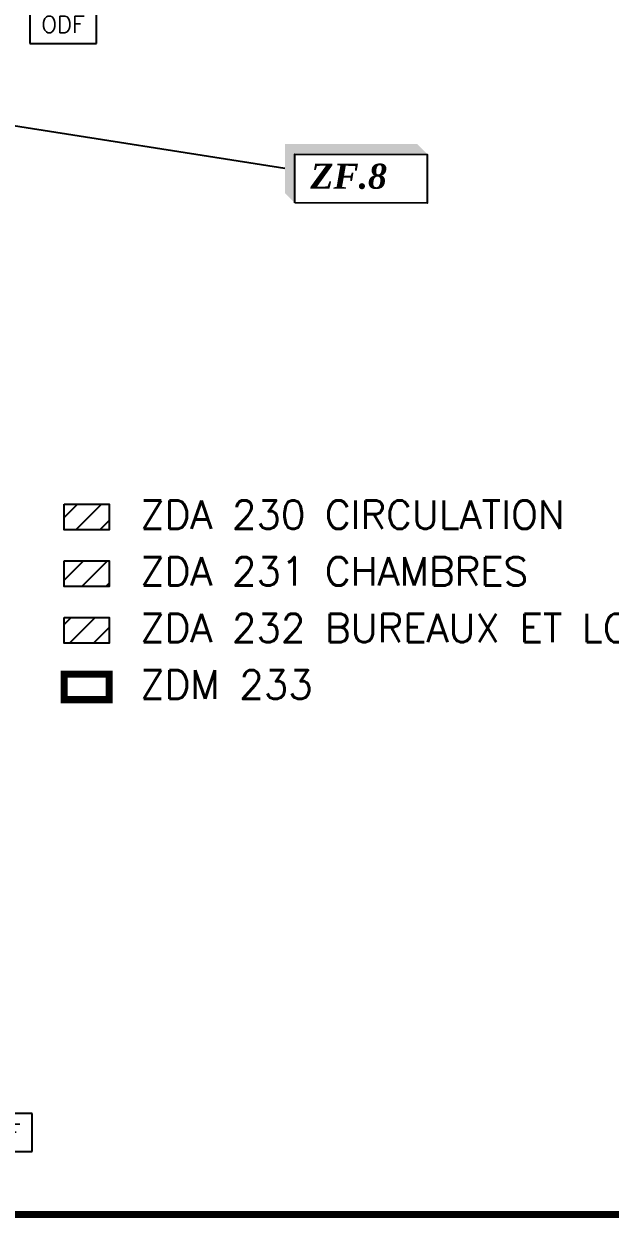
# Model space of a CAD drawing. Header units: millimetres. Extents: x 106.5 to 184.7, y 0.5 to 81.7.
# Drawn here: x 137.22 to 149.53, y 28.16 to 53.26 of the extents above; entities that cross this region are included whole.
import ezdxf
from ezdxf.enums import TextEntityAlignment as Align

# ---------------------------------------------------------------- set-up
doc = ezdxf.new("R2010")
doc.units = ezdxf.units.MM
doc.linetypes.add('CONTINU', pattern=[0])
for name, color, linetype in [('ATEIS ZONES MES', 7, 'Continuous'), ('DESENFUMAGE', 8, 'Continuous'), ('JCC-ZONING ZDA-ZDM', 5, 'Continuous')]:
    doc.layers.add(name, color=color, linetype=linetype)
doc.styles.get("Standard").update_dxf_attribs({"font": 'romans.shx'})

# ---------------------------------------------------------------- blocks, each defined once
blk = doc.blocks.new('ODF')
for p, q in [((0.7, 0.4), (-0.7, 0.4)), ((-0.7, 0.4), (-0.7, -0.4)), ((0.7, -0.4), (0.7, 0.4)), ((-0.7, -0.4), (0.7, -0.4))]:
    blk.add_line(p, q)
blk.add_text('ODF', height=0.35).set_placement((0, 0), align=Align.MIDDLE_CENTER)

msp = doc.modelspace()

# ---------------------------------------------------------------- hatches: boundary and pattern name
at = {"layer": 'JCC-ZONING ZDA-ZDM'}
h = msp.add_hatch(dxfattribs=at)
h.set_pattern_fill('ANSI31', color=56, scale=0.1125, style=0)
h.set_pattern_definition([(45, (99.8901, -16.50298), (-0.2525697, 0.2525697), [])])
h.paths.add_polyline_path([(138.063, 43.164), (139.009, 43.164), (139.009, 42.627), (138.063, 42.627)])
h = msp.add_hatch(dxfattribs=at)
h.set_pattern_fill('ANSI31', color=4, scale=0.1125, style=0)
h.set_pattern_definition([(45, (99.8901, -18.82833), (-0.2525697, 0.2525697), [])])
h.paths.add_polyline_path([(138.063, 41.974), (139.009, 41.974), (139.009, 41.437), (138.063, 41.437)])
h = msp.add_hatch(dxfattribs=at)
h.set_pattern_fill('ANSI31', color=31, scale=0.1125, style=0)
h.set_pattern_definition([(45, (88.9426, -61.01668), (-0.2525697, 0.2525697), [])])
h.paths.add_polyline_path([(138.063, 40.784), (139.009, 40.784), (139.009, 40.247), (138.063, 40.247)])

# ---------------------------------------------------------------- linework, layer by layer
at = {"layer": 'ATEIS ZONES MES', "color": 5}
msp.add_line((142.7, 50.222), (131.291, 52.017), dxfattribs=at)
at = {"layer": 'ATEIS ZONES MES', "color": 5, "linetype": 'CONTINU'}
msp.add_lwpolyline([(142.91, 49.498), (142.911, 50.521), (145.69, 50.52), (145.69, 49.496)], close=True, dxfattribs=at)
for points in [[(142.701, 50.737), (142.7, 49.708), (142.911, 50.527)], [(145.48, 50.735), (142.701, 50.737), (142.911, 50.527)], [(142.911, 50.527), (145.69, 50.525), (145.48, 50.735)], [(142.7, 49.708), (142.91, 49.498), (142.911, 50.527)]]:
    msp.add_solid(points, dxfattribs=at)
at = {"layer": 'JCC-ZONING ZDA-ZDM', "color": 56}
msp.add_lwpolyline([(138.063, 43.164), (139.009, 43.164), (139.009, 42.627), (138.063, 42.627)], close=True, dxfattribs=at)
at = {"layer": 'JCC-ZONING ZDA-ZDM', "color": 4}
msp.add_lwpolyline([(138.063, 41.974), (139.009, 41.974), (139.009, 41.437), (138.063, 41.437)], close=True, dxfattribs=at)
at = {"layer": 'JCC-ZONING ZDA-ZDM', "color": 31}
msp.add_lwpolyline([(138.063, 40.784), (139.009, 40.784), (139.009, 40.247), (138.063, 40.247)], close=True, dxfattribs=at)
at = {"layer": 'JCC-ZONING ZDA-ZDM', "const_width": 0.15}
msp.add_lwpolyline([(138.063, 39.594), (139.009, 39.594), (139.009, 39.056), (138.063, 39.056)], close=True, dxfattribs=at)
at = {"layer": 'JCC-ZONING ZDA-ZDM', "color": 1, "const_width": 0.15}
msp.add_lwpolyline([(154.936, 28.234), (137.287, 28.234), (136.986, 28.234)], dxfattribs=at)

# ---------------------------------------------------------------- block references
at = {"layer": 'DESENFUMAGE'}
for p in [(138.041, 53.252), (136.687, 29.958)]:
    msp.add_blockref('ODF', p, dxfattribs=at)

# ---------------------------------------------------------------- texts
at = {"layer": 'ATEIS ZONES MES', "insert": (143.236, 50.322), "char_height": 0.525, "width": 10.93839, "attachment_point": 1, "rotation": 359.9802}
msp.add_mtext('{\\fTimes New Roman|b1|i1|c0|p18;ZF.8}', dxfattribs=at)
at = {"layer": 'JCC-ZONING ZDA-ZDM', "color": 56, "insert": (139.66, 43.245), "char_height": 0.6, "width": 18.5478, "attachment_point": 1}
msp.add_mtext('ZDA 230 CIRCULATION', dxfattribs=at)
at = {"layer": 'JCC-ZONING ZDA-ZDM', "color": 4, "insert": (139.66, 42.055), "char_height": 0.6, "width": 18.5478, "attachment_point": 1}
msp.add_mtext('ZDA 231 CHAMBRES', dxfattribs=at)
at = {"layer": 'JCC-ZONING ZDA-ZDM', "color": 31, "insert": (139.66, 40.864), "char_height": 0.6, "width": 18.5478, "attachment_point": 1}
msp.add_mtext('ZDA 232 BUREAUX ET LOCAUX', dxfattribs=at)
at = {"layer": 'JCC-ZONING ZDA-ZDM', "insert": (139.66, 39.674), "char_height": 0.6, "width": 6.6462, "attachment_point": 1}
msp.add_mtext('ZDM 233', dxfattribs=at)

doc.saveas('drawing.dxf')
